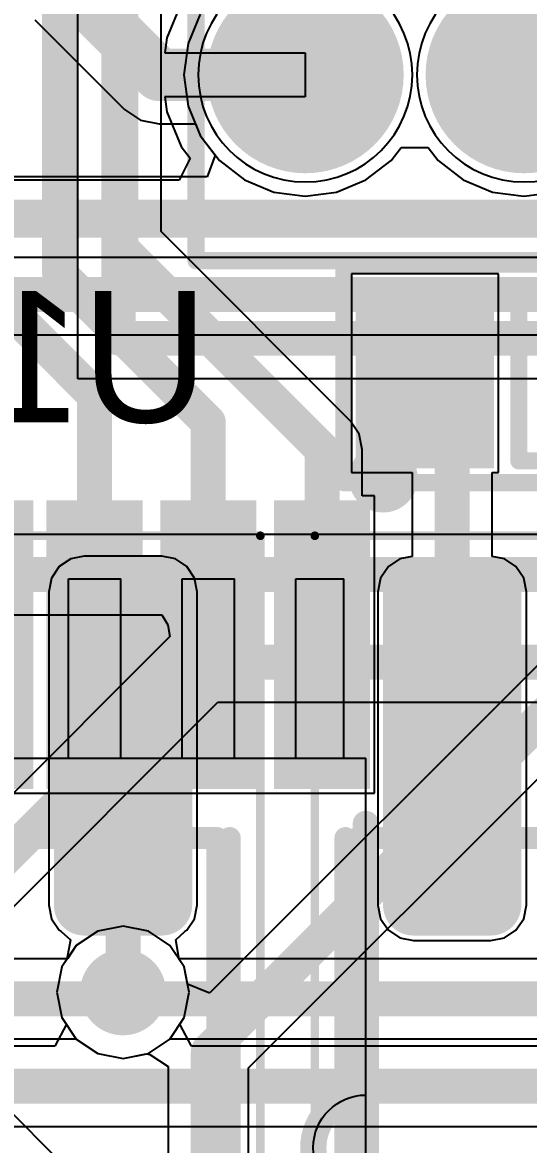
# Model space of a CAD drawing. Header units: millimetres. Extents: x 3.6 to 6.79, y 1.07 to 2.73.
# Drawn here: x 5.0595 to 5.1752, y 1.9137 to 2.1702 of the extents above; entities that cross this region are included whole.
import ezdxf

# ---------------------------------------------------------------- set-up
doc = ezdxf.new("R2010")
doc.units = ezdxf.units.MM
doc.header["$MEASUREMENT"] = 0
for name, color, linetype in [('BottomLayer', 5, 'Continuous'), ('BottomOverlay', 54, 'Continuous'), ('BottomPaste', 16, 'Continuous'), ('BottomSolder', 6, 'Continuous'), ('Mechanical13', 56, 'Continuous'), ('Mechanical15', 56, 'Continuous'), ('MidLayer1', 16, 'Continuous'), ('MidLayer2', 76, 'Continuous'), ('MultiLayer', 9, 'Continuous'), ('PadHoleLayer', 156, 'Continuous'), ('TopLayer', 1, 'Continuous'), ('TopOverlay', 2, 'Continuous'), ('TopPaste', 8, 'Continuous'), ('TopSolder', 216, 'Continuous'), ('ViaHoleLayer', 16, 'Continuous')]:
    doc.layers.add(name, color=color, linetype=linetype)

# ---------------------------------------------------------------- blocks, each defined once
blk = doc.blocks.new('RES_SMD_0603_B_80')
at = {"layer": 'BottomLayer'}
for points in [[(-0.04681, -0.01772), (-0.02319, -0.01772), (-0.04681, 0.01772), (-0.02319, 0.01772)], [(0.02468, -0.01772), (0.0483, -0.01772), (0.02468, 0.01771), (0.0483, 0.01771)]]:
    blk.add_solid(points, dxfattribs=at)
at = {"layer": 'BottomOverlay', "const_width": 0.00394}
for points in [[(0.035, 0.025), (-0.055, 0.025)], [(-0.055, 0.025), (-0.055, -0.025)], [(0.055, 0.025), (0.035, 0.025)], [(0.055, 0.025), (0.055, -0.025)], [(0.015, 0.02), (-0.015, 0.02)], [(-0.015, 0.02), (-0.015, -0.02)], [(0.015, 0.02), (0.015, -0.02)], [(0.015, -0.02), (-0.015, -0.02)], [(0.055, -0.025), (-0.055, -0.025)]]:
    blk.add_lwpolyline(points, dxfattribs=at)
at = {"layer": 'BottomOverlay', "const_width": 0.00197}
for points in [[(-0.05599, 0.025, 1), (-0.05402, 0.025, 1)], [(-0.05599, 0.025, 1), (-0.05402, 0.025, 1)], [(0.03401, 0.025, 1), (0.03598, 0.025, 1)], [(0.03401, 0.025, 1), (0.03598, 0.025, 1)], [(0.05401, 0.025, 1), (0.05598, 0.025, 1)], [(0.05401, 0.025, 1), (0.05598, 0.025, 1)], [(-0.01599, 0.02, 1), (-0.01402, 0.02, 1)], [(-0.01599, 0.02, 1), (-0.01402, 0.02, 1)], [(0.01401, 0.02, 1), (0.01598, 0.02, 1)], [(0.01401, 0.02, 1), (0.01598, 0.02, 1)], [(-0.01599, -0.02, 1), (-0.01402, -0.02, 1)], [(-0.01599, -0.02, 1), (-0.01402, -0.02, 1)], [(0.01401, -0.02, 1), (0.01598, -0.02, 1)], [(0.01401, -0.02, 1), (0.01598, -0.02, 1)], [(-0.05599, -0.025, 1), (-0.05402, -0.025, 1)], [(-0.05599, -0.025, 1), (-0.05402, -0.025, 1)], [(0.05401, -0.025, 1), (0.05598, -0.025, 1)], [(0.05401, -0.025, 1), (0.05598, -0.025, 1)]]:
    blk.add_lwpolyline(points, format="xyb", close=True, dxfattribs=at)
at = {"layer": 'BottomPaste'}
for points in [[(-0.04681, -0.01772), (-0.02319, -0.01772), (-0.04681, 0.01772), (-0.02319, 0.01772)], [(0.02468, -0.01772), (0.0483, -0.01772), (0.02468, 0.01771), (0.0483, 0.01771)]]:
    blk.add_solid(points, dxfattribs=at)
at = {"layer": 'BottomSolder'}
for points in [[(-0.05081, -0.02172), (-0.01919, -0.02172), (-0.05081, 0.02172), (-0.01919, 0.02172)], [(0.02068, -0.02172), (0.0523, -0.02172), (0.02068, 0.02171), (0.0523, 0.02171)]]:
    blk.add_solid(points, dxfattribs=at)
blk = doc.blocks.new('SOP65P640X110_16N_143')
at = {"layer": 'Mechanical13'}
for points in [[(-0.089, -0.1), (-0.089, 0.1)], [(-0.012, 0.1), (-0.089, 0.1)], [(0.012, 0.1), (-0.012, 0.1)], [(-0.13, 0.084), (-0.13, 0.095)], [(-0.089, 0.095), (-0.13, 0.095)], [(-0.089, 0.084), (-0.089, 0.095)], [(-0.089, 0.084), (-0.13, 0.084)], [(-0.13, 0.058), (-0.13, 0.07)], [(-0.089, 0.07), (-0.13, 0.07)], [(-0.089, 0.058), (-0.089, 0.07)], [(-0.089, 0.058), (-0.13, 0.058)], [(-0.13, 0.032), (-0.13, 0.044)], [(-0.089, 0.044), (-0.13, 0.044)], [(-0.089, 0.032), (-0.089, 0.044)], [(-0.089, 0.032), (-0.13, 0.032)]]:
    blk.add_lwpolyline(points, dxfattribs=at)
for points in [[(-0.089, 0.1, 1), (-0.089, 0.1, 1)], [(-0.089, 0.1, 1), (-0.089, 0.1, 1)], [(-0.012, 0.1, 1), (-0.012, 0.1, 1)], [(-0.012, 0.1, 1), (-0.012, 0.1, 1)], [(-0.012, 0.1, 1), (-0.012, 0.1, 1)], [(-0.13, 0.095, 1), (-0.13, 0.095, 1)], [(-0.13, 0.095, 1), (-0.13, 0.095, 1)], [(-0.089, 0.095, 1), (-0.089, 0.095, 1)], [(-0.089, 0.095, 1), (-0.089, 0.095, 1)], [(-0.13, 0.084, 1), (-0.13, 0.084, 1)], [(-0.13, 0.084, 1), (-0.13, 0.084, 1)], [(-0.089, 0.084, 1), (-0.089, 0.084, 1)], [(-0.089, 0.084, 1), (-0.089, 0.084, 1)], [(-0.13, 0.07, 1), (-0.13, 0.07, 1)], [(-0.13, 0.07, 1), (-0.13, 0.07, 1)], [(-0.089, 0.07, 1), (-0.089, 0.07, 1)], [(-0.089, 0.07, 1), (-0.089, 0.07, 1)], [(-0.13, 0.058, 1), (-0.13, 0.058, 1)], [(-0.13, 0.058, 1), (-0.13, 0.058, 1)], [(-0.089, 0.058, 1), (-0.089, 0.058, 1)], [(-0.089, 0.058, 1), (-0.089, 0.058, 1)], [(-0.13, 0.044, 1), (-0.13, 0.044, 1)], [(-0.13, 0.044, 1), (-0.13, 0.044, 1)], [(-0.089, 0.044, 1), (-0.089, 0.044, 1)], [(-0.089, 0.044, 1), (-0.089, 0.044, 1)], [(-0.13, 0.032, 1), (-0.13, 0.032, 1)], [(-0.13, 0.032, 1), (-0.13, 0.032, 1)], [(-0.089, 0.032, 1), (-0.089, 0.032, 1)], [(-0.089, 0.032, 1), (-0.089, 0.032, 1)]]:
    blk.add_lwpolyline(points, format="xyb", close=True, dxfattribs=at)
blk.add_lwpolyline([(0.012, 0.1, -1), (-0.012, 0.1)], format="xyb", dxfattribs=at)
at = {"layer": 'TopLayer'}
for points in [[(-0.144, 0.083), (-0.086, 0.083), (-0.144, 0.097), (-0.086, 0.097)], [(-0.144, 0.057), (-0.086, 0.057), (-0.144, 0.071), (-0.086, 0.071)], [(-0.144, 0.031), (-0.086, 0.031), (-0.144, 0.045), (-0.086, 0.045)]]:
    blk.add_solid(points, dxfattribs=at)
at = {"layer": 'TopOverlay', "const_width": 0.006}
for points in [[(-0.012, 0.1), (-0.074, 0.1)], [(0.012, 0.1), (-0.012, 0.1)]]:
    blk.add_lwpolyline(points, dxfattribs=at)
at = {"layer": 'TopOverlay', "const_width": 0.003}
for points in [[(-0.0755, 0.1, 1), (-0.0725, 0.1, 1)], [(-0.0135, 0.1, 1), (-0.0105, 0.1, 1)], [(-0.0135, 0.1, 1), (-0.0105, 0.1, 1)], [(-0.0135, 0.1, 1), (-0.0105, 0.1, 1)]]:
    blk.add_lwpolyline(points, format="xyb", close=True, dxfattribs=at)
at = {"layer": 'TopOverlay', "const_width": 0.006}
blk.add_lwpolyline([(0.012, 0.1, -1), (-0.012, 0.1)], format="xyb", dxfattribs=at)
at = {"layer": 'TopPaste'}
for points in [[(-0.144, 0.083), (-0.086, 0.083), (-0.144, 0.097), (-0.086, 0.097)], [(-0.144, 0.057), (-0.086, 0.057), (-0.144, 0.071), (-0.086, 0.071)], [(-0.144, 0.031), (-0.086, 0.031), (-0.144, 0.045), (-0.086, 0.045)]]:
    blk.add_solid(points, dxfattribs=at)
at = {"layer": 'TopSolder'}
for points in [[(-0.148, 0.079), (-0.082, 0.079), (-0.148, 0.101), (-0.082, 0.101)], [(-0.148, 0.053), (-0.082, 0.053), (-0.148, 0.075), (-0.082, 0.075)], [(-0.148, 0.027), (-0.082, 0.027), (-0.148, 0.049), (-0.082, 0.049)], [(-0.148, 0.002), (-0.082, 0.002), (-0.148, 0.024), (-0.082, 0.024)]]:
    blk.add_solid(points, dxfattribs=at)
blk = doc.blocks.new('SOIC127P599X175_8N_B_155')
at = {"layer": 'BottomLayer', "const_width": 0.00295}
for points in [[(-0.13455, 0.08386, 1), (-0.13159, 0.08386, 1)], [(-0.06289, 0.08386, 1), (-0.05994, 0.08386, 1)], [(-0.13455, 0.06614, 1), (-0.13159, 0.06614, 1)], [(-0.06289, 0.06614, 1), (-0.05994, 0.06614, 1)]]:
    blk.add_lwpolyline(points, format="xyb", close=True, dxfattribs=at)
at = {"layer": 'BottomLayer'}
for points in [[(-0.13307, 0.06319), (-0.06142, 0.06319), (-0.13307, 0.08681), (-0.06142, 0.08681)], [(-0.13602, 0.06614), (-0.05846, 0.06614), (-0.13602, 0.08386), (-0.05846, 0.08386)]]:
    blk.add_solid(points, dxfattribs=at)
at = {"layer": 'BottomOverlay', "const_width": 0.005}
blk.add_lwpolyline([(0.07677, 0.09941), (-0.07677, 0.09941)], dxfattribs=at)
at = {"layer": 'BottomOverlay', "const_width": 0.0025}
blk.add_lwpolyline([(-0.07802, 0.09941, 1), (-0.07552, 0.09941, 1)], format="xyb", close=True, dxfattribs=at)
at = {"layer": 'BottomPaste', "const_width": 0.00295}
for points in [[(-0.13455, 0.08386, 1), (-0.13159, 0.08386, 1)], [(-0.06289, 0.08386, 1), (-0.05994, 0.08386, 1)], [(-0.13455, 0.06614, 1), (-0.13159, 0.06614, 1)], [(-0.06289, 0.06614, 1), (-0.05994, 0.06614, 1)]]:
    blk.add_lwpolyline(points, format="xyb", close=True, dxfattribs=at)
at = {"layer": 'BottomPaste'}
for points in [[(-0.13307, 0.06319), (-0.06142, 0.06319), (-0.13307, 0.08681), (-0.06142, 0.08681)], [(-0.13602, 0.06614), (-0.05846, 0.06614), (-0.13602, 0.08386), (-0.05846, 0.08386)]]:
    blk.add_solid(points, dxfattribs=at)
at = {"layer": 'BottomSolder', "const_width": 0.00695}
for points in [[(-0.13655, 0.08386, 1), (-0.12959, 0.08386, 1)], [(-0.06489, 0.08386, 1), (-0.05794, 0.08386, 1)], [(-0.13655, 0.06614, 1), (-0.12959, 0.06614, 1)], [(-0.06489, 0.06614, 1), (-0.05794, 0.06614, 1)]]:
    blk.add_lwpolyline(points, format="xyb", close=True, dxfattribs=at)
at = {"layer": 'BottomSolder'}
for points in [[(-0.13307, 0.05919), (-0.06142, 0.05919), (-0.13307, 0.09081), (-0.06142, 0.09081)], [(-0.14002, 0.06614), (-0.05446, 0.06614), (-0.14002, 0.08386), (-0.05446, 0.08386)]]:
    blk.add_solid(points, dxfattribs=at)
at = {"layer": 'Mechanical13', "const_width": 0.005}
for points in [[(-0.07677, -0.09656), (-0.07677, 0.09656)], [(0.07677, 0.09656), (-0.07677, 0.09656)]]:
    blk.add_lwpolyline(points, dxfattribs=at)
at = {"layer": 'Mechanical13', "const_width": 0.0025}
blk.add_lwpolyline([(-0.07802, 0.09656, 1), (-0.07552, 0.09656, 1)], format="xyb", close=True, dxfattribs=at)
blk.add_lwpolyline([(-0.07802, 0.09656, 1), (-0.07552, 0.09656, 1)], format="xyb", close=True, dxfattribs=at)
at = {"layer": 'Mechanical15', "const_width": 0.00197}
for points in [[(-0.14587, -0.1064), (-0.14587, 0.1064)], [(0.14587, 0.1064), (-0.14587, 0.1064)]]:
    blk.add_lwpolyline(points, dxfattribs=at)
at = {"layer": 'Mechanical15', "const_width": 0.000984}
blk.add_lwpolyline([(-0.14636, 0.1064, 1), (-0.14537, 0.1064, 1)], format="xyb", close=True, dxfattribs=at)
blk.add_lwpolyline([(-0.14636, 0.1064, 1), (-0.14537, 0.1064, 1)], format="xyb", close=True, dxfattribs=at)
blk = doc.blocks.new('SOIC127P599X175_8N_B_156')
at = {"layer": 'BottomLayer', "const_width": 0.00295}
for points in [[(-0.13455, -0.06614, 1), (-0.13159, -0.06614, 1)], [(-0.06289, -0.06614, 1), (-0.05994, -0.06614, 1)], [(-0.13455, -0.08386, 1), (-0.13159, -0.08386, 1)], [(-0.06289, -0.08386, 1), (-0.05994, -0.08386, 1)]]:
    blk.add_lwpolyline(points, format="xyb", close=True, dxfattribs=at)
at = {"layer": 'BottomLayer'}
for points in [[(-0.13307, -0.08681), (-0.06142, -0.08681), (-0.13307, -0.06319), (-0.06142, -0.06319)], [(-0.13602, -0.08386), (-0.05846, -0.08386), (-0.13602, -0.06614), (-0.05846, -0.06614)]]:
    blk.add_solid(points, dxfattribs=at)
at = {"layer": 'BottomOverlay'}
for points, const_width in [([(-0.15512, -0.09075, 1), (-0.16299, -0.09075, 1)], 0.00787), ([(-0.16496, -0.09075, 1), (-0.16102, -0.09075, 1)], 0.00394), ([(-0.15709, -0.09075, 1), (-0.15315, -0.09075, 1)], 0.00394), ([(-0.07802, -0.09941, 1), (-0.07552, -0.09941, 1)], 0.0025)]:
    blk.add_lwpolyline(points, format="xyb", close=True, dxfattribs=dict(at, const_width=const_width))
at = {"layer": 'BottomOverlay', "const_width": 0.005}
blk.add_lwpolyline([(0.07677, -0.09941), (-0.07677, -0.09941)], dxfattribs=at)
at = {"layer": 'BottomPaste', "const_width": 0.00295}
for points in [[(-0.13455, -0.06614, 1), (-0.13159, -0.06614, 1)], [(-0.06289, -0.06614, 1), (-0.05994, -0.06614, 1)], [(-0.13455, -0.08386, 1), (-0.13159, -0.08386, 1)], [(-0.06289, -0.08386, 1), (-0.05994, -0.08386, 1)]]:
    blk.add_lwpolyline(points, format="xyb", close=True, dxfattribs=at)
at = {"layer": 'BottomPaste'}
for points in [[(-0.13307, -0.08681), (-0.06142, -0.08681), (-0.13307, -0.06319), (-0.06142, -0.06319)], [(-0.13602, -0.08386), (-0.05846, -0.08386), (-0.13602, -0.06614), (-0.05846, -0.06614)]]:
    blk.add_solid(points, dxfattribs=at)
at = {"layer": 'BottomSolder', "const_width": 0.00695}
for points in [[(-0.13655, -0.06614, 1), (-0.12959, -0.06614, 1)], [(-0.06489, -0.06614, 1), (-0.05794, -0.06614, 1)], [(-0.13655, -0.08386, 1), (-0.12959, -0.08386, 1)], [(-0.06489, -0.08386, 1), (-0.05794, -0.08386, 1)]]:
    blk.add_lwpolyline(points, format="xyb", close=True, dxfattribs=at)
at = {"layer": 'BottomSolder'}
for points in [[(-0.13307, -0.09081), (-0.06142, -0.09081), (-0.13307, -0.05919), (-0.06142, -0.05919)], [(-0.14002, -0.08386), (-0.05446, -0.08386), (-0.14002, -0.06614), (-0.05446, -0.06614)]]:
    blk.add_solid(points, dxfattribs=at)
at = {"layer": 'Mechanical13', "const_width": 0.005}
for points in [[(-0.07677, -0.09656), (-0.07677, 0.09656)], [(0.07677, -0.09656), (-0.07677, -0.09656)]]:
    blk.add_lwpolyline(points, dxfattribs=at)
at = {"layer": 'Mechanical13'}
for points, const_width in [([(-0.15512, -0.09075, 1), (-0.16299, -0.09075, 1)], 0.00787), ([(-0.16496, -0.09075, 1), (-0.16102, -0.09075, 1)], 0.00394), ([(-0.15709, -0.09075, 1), (-0.15315, -0.09075, 1)], 0.00394), ([(-0.07802, -0.09656, 1), (-0.07552, -0.09656, 1)], 0.0025), ([(-0.07802, -0.09656, 1), (-0.07552, -0.09656, 1)], 0.0025)]:
    blk.add_lwpolyline(points, format="xyb", close=True, dxfattribs=dict(at, const_width=const_width))
at = {"layer": 'Mechanical15', "const_width": 0.00197}
for points in [[(-0.14587, -0.1064), (-0.14587, 0.1064)], [(0.14587, -0.1064), (-0.14587, -0.1064)]]:
    blk.add_lwpolyline(points, dxfattribs=at)
at = {"layer": 'Mechanical15', "const_width": 0.000984}
blk.add_lwpolyline([(-0.14636, -0.1064, 1), (-0.14537, -0.1064, 1)], format="xyb", close=True, dxfattribs=at)
blk.add_lwpolyline([(-0.14636, -0.1064, 1), (-0.14537, -0.1064, 1)], format="xyb", close=True, dxfattribs=at)
blk = doc.blocks.new('SAMTEC_FTS_108_04_X_D_159')
at = {"layer": 'BottomLayer', "const_width": 0.0225}
for points in [[(-0.18625, -0.025, 1), (-0.16375, -0.025, 1)], [(-0.13625, -0.025, 1), (-0.11375, -0.025, 1)]]:
    blk.add_lwpolyline(points, format="xyb", close=True, dxfattribs=at)
at = {"layer": 'BottomSolder'}
for points in [[(-0.15051, -0.025, 1), (-0.19949, -0.025, 1)], [(-0.10051, -0.025, 1), (-0.14949, -0.025, 1)], [(-0.19949, -0.025, 1), (-0.19949, -0.025, 1)], [(-0.15051, -0.025, 1), (-0.15051, -0.025, 1)], [(-0.14949, -0.025, 1), (-0.14949, -0.025, 1)]]:
    blk.add_lwpolyline(points, format="xyb", close=True, dxfattribs=at)
at = {"layer": 'BottomSolder', "const_width": 0.0225}
for points in [[(-0.18625, -0.025, 1), (-0.16375, -0.025, 1)], [(-0.13625, -0.025, 1), (-0.11375, -0.025, 1)]]:
    blk.add_lwpolyline(points, format="xyb", close=True, dxfattribs=at)
at = {"layer": 'Mechanical13', "const_width": 0.00394}
for points in [[(-0.21772, -0.08524), (-0.21772, 0.08524)], [(-0.2, -0.06748), (-0.2, 0.06748)], [(-0.18299, -0.03299), (-0.18299, -0.01701)], [(-0.18299, -0.01701), (-0.16701, -0.01701)], [(-0.16701, -0.03299), (-0.16701, -0.01701)], [(-0.13299, -0.03299), (-0.13299, -0.01701)], [(-0.13299, -0.01701), (-0.11701, -0.01701)], [(-0.18299, -0.03299), (-0.16701, -0.03299)], [(-0.13299, -0.03299), (-0.11701, -0.03299)], [(-0.2, -0.06748), (-0.15, -0.06748)], [(-0.15, -0.06748), (-0.1, -0.06748)], [(-0.21772, -0.08524), (0.21772, -0.08524)]]:
    blk.add_lwpolyline(points, dxfattribs=at)
at = {"layer": 'Mechanical13', "const_width": 0.00197}
for points in [[(-0.18398, -0.01701, 1), (-0.18201, -0.01701, 1)], [(-0.18398, -0.01701, 1), (-0.18201, -0.01701, 1)], [(-0.16799, -0.01701, 1), (-0.16602, -0.01701, 1)], [(-0.16799, -0.01701, 1), (-0.16602, -0.01701, 1)], [(-0.13398, -0.01701, 1), (-0.13201, -0.01701, 1)], [(-0.13398, -0.01701, 1), (-0.13201, -0.01701, 1)], [(-0.18398, -0.03299, 1), (-0.18201, -0.03299, 1)], [(-0.18398, -0.03299, 1), (-0.18201, -0.03299, 1)], [(-0.16799, -0.03299, 1), (-0.16602, -0.03299, 1)], [(-0.16799, -0.03299, 1), (-0.16602, -0.03299, 1)], [(-0.13398, -0.03299, 1), (-0.13201, -0.03299, 1)], [(-0.13398, -0.03299, 1), (-0.13201, -0.03299, 1)], [(-0.20098, -0.06748, 1), (-0.19902, -0.06748, 1)], [(-0.20098, -0.06748, 1), (-0.19902, -0.06748, 1)], [(-0.15098, -0.06748, 1), (-0.14902, -0.06748, 1)], [(-0.15098, -0.06748, 1), (-0.14902, -0.06748, 1)], [(-0.2187, -0.08524, 1), (-0.21673, -0.08524, 1)], [(-0.2187, -0.08524, 1), (-0.21673, -0.08524, 1)]]:
    blk.add_lwpolyline(points, format="xyb", close=True, dxfattribs=at)
at = {"layer": 'Mechanical15'}
for p, q in [((-0.22697, -0.09449), (-0.22697, 0.09449)), ((0.22697, -0.09449), (-0.22697, -0.09449))]:
    blk.add_line(p, q, dxfattribs=at)
at = {"layer": 'MidLayer1', "const_width": 0.0225}
for points in [[(-0.18625, -0.025, 1), (-0.16375, -0.025, 1)], [(-0.13625, -0.025, 1), (-0.11375, -0.025, 1)]]:
    blk.add_lwpolyline(points, format="xyb", close=True, dxfattribs=at)
at = {"layer": 'MidLayer2', "const_width": 0.0225}
for points in [[(-0.18625, -0.025, 1), (-0.16375, -0.025, 1)], [(-0.13625, -0.025, 1), (-0.11375, -0.025, 1)]]:
    blk.add_lwpolyline(points, format="xyb", close=True, dxfattribs=at)
at = {"layer": 'MultiLayer', "const_width": 0.0225}
for points in [[(-0.18625, -0.025, 1), (-0.16375, -0.025, 1)], [(-0.13625, -0.025, 1), (-0.11375, -0.025, 1)]]:
    blk.add_lwpolyline(points, format="xyb", close=True, dxfattribs=at)
at = {"layer": 'PadHoleLayer', "const_width": 0.01398}
for points in [[(-0.18199, -0.025, 1), (-0.16801, -0.025, 1)], [(-0.13199, -0.025, 1), (-0.11801, -0.025, 1)]]:
    blk.add_lwpolyline(points, format="xyb", close=True, dxfattribs=at)
at = {"layer": 'TopLayer', "const_width": 0.0225}
for points in [[(-0.18625, -0.025, 1), (-0.16375, -0.025, 1)], [(-0.13625, -0.025, 1), (-0.11375, -0.025, 1)]]:
    blk.add_lwpolyline(points, format="xyb", close=True, dxfattribs=at)
at = {"layer": 'TopOverlay', "const_width": 0.00787}
for points in [[(-0.21772, -0.08524), (-0.21772, 0.08524)], [(-0.21772, -0.08524), (0.21772, -0.08524)]]:
    blk.add_lwpolyline(points, dxfattribs=at)
at = {"layer": 'TopOverlay', "const_width": 0.00394}
blk.add_lwpolyline([(-0.21968, -0.08524, 1), (-0.21575, -0.08524, 1)], format="xyb", close=True, dxfattribs=at)
blk.add_lwpolyline([(-0.21968, -0.08524, 1), (-0.21575, -0.08524, 1)], format="xyb", close=True, dxfattribs=at)
at = {"layer": 'TopSolder'}
for points in [[(-0.15051, -0.025, 1), (-0.19949, -0.025, 1)], [(-0.10051, -0.025, 1), (-0.14949, -0.025, 1)], [(-0.19949, -0.025, 1), (-0.19949, -0.025, 1)], [(-0.15051, -0.025, 1), (-0.15051, -0.025, 1)], [(-0.14949, -0.025, 1), (-0.14949, -0.025, 1)]]:
    blk.add_lwpolyline(points, format="xyb", close=True, dxfattribs=at)
at = {"layer": 'TopSolder', "const_width": 0.0225}
for points in [[(-0.18625, -0.025, 1), (-0.16375, -0.025, 1)], [(-0.13625, -0.025, 1), (-0.11375, -0.025, 1)]]:
    blk.add_lwpolyline(points, format="xyb", close=True, dxfattribs=at)

msp = doc.modelspace()

# ---------------------------------------------------------------- linework, layer by layer
at = {"layer": 'BottomLayer'}
for p, q in [((5.06235, 2.17078), (5.08283, 2.15031)), ((5.08283, 2.15031), (5.08283, 2.15031)), ((5.08283, 2.15031), (5.08647, 2.14787)), ((5.08647, 2.14787), (5.09076, 2.14702)), ((5.09076, 2.14702), (5.09076, 2.14702)), ((5.09076, 2.14702), (5.09905, 2.14702)), ((5.09905, 2.14702), (5.10014, 2.14437)), ((5.10014, 2.14437), (5.10455, 2.13862)), ((5.14378, 2.13862), (5.14609, 2.14164)), ((5.14609, 2.14164), (5.15224, 2.14164)), ((5.15224, 2.14164), (5.15455, 2.13862)), ((5.10455, 2.13862), (5.1103, 2.13422)), ((5.13803, 2.13422), (5.14378, 2.13862)), ((5.15455, 2.13862), (5.1603, 2.13422)), ((5.1103, 2.13422), (5.11699, 2.13144)), ((5.13134, 2.13144), (5.13803, 2.13422)), ((5.1603, 2.13422), (5.16699, 2.13144)), ((5.11699, 2.13144), (5.12417, 2.1305)), ((5.12417, 2.1305), (5.13134, 2.13144)), ((5.16699, 2.13144), (5.17417, 2.1305)), ((5.17417, 2.1305), (5.18134, 2.13144)), ((5.16832, 2.11272), (5.1347, 2.11272)), ((5.1347, 2.11272), (5.1347, 2.06729)), ((5.16832, 2.06729), (5.16832, 2.11272)), ((5.1347, 2.06729), (5.14857, 2.06729)), ((5.14857, 2.06729), (5.14857, 2.04812)), ((5.16693, 2.04812), (5.16693, 2.06729)), ((5.16693, 2.06729), (5.16832, 2.06729)), ((5.07054, 2.04756), (5.06791, 2.0458)), ((5.07364, 2.04818), (5.07054, 2.04756)), ((5.09136, 2.04818), (5.07364, 2.04818)), ((5.09446, 2.04756), (5.09136, 2.04818)), ((5.09709, 2.0458), (5.09446, 2.04756)), ((5.14579, 2.04756), (5.14316, 2.0458)), ((5.14857, 2.04812), (5.14579, 2.04756)), ((5.16971, 2.04756), (5.16693, 2.04812)), ((5.17234, 2.0458), (5.16971, 2.04756)), ((5.06791, 2.0458), (5.06615, 2.04317)), ((5.09885, 2.04317), (5.09709, 2.0458)), ((5.14316, 2.0458), (5.1414, 2.04317)), ((5.1741, 2.04317), (5.17234, 2.0458)), ((5.06615, 2.04317), (5.06553, 2.04007)), ((5.09947, 2.04007), (5.09885, 2.04317)), ((5.1414, 2.04317), (5.14078, 2.04007)), ((5.17472, 2.04007), (5.1741, 2.04317)), ((5.06553, 2.04007), (5.06553, 1.96842)), ((5.09947, 1.96842), (5.09947, 2.04007)), ((5.14078, 2.04007), (5.14078, 1.96842)), ((5.17472, 1.96842), (5.17472, 2.04007)), ((5.06553, 1.96842), (5.06615, 1.96531)), ((5.09885, 1.96531), (5.09947, 1.96842)), ((5.14078, 1.96842), (5.1414, 1.96531)), ((5.1741, 1.96531), (5.17472, 1.96842)), ((5.06615, 1.96531), (5.06791, 1.96268)), ((5.09709, 1.96268), (5.09885, 1.96531)), ((5.1414, 1.96531), (5.14316, 1.96268)), ((5.17234, 1.96268), (5.1741, 1.96531)), ((5.06791, 1.96268), (5.06837, 1.96238)), ((5.09663, 1.96238), (5.09709, 1.96268)), ((5.14316, 1.96268), (5.14579, 1.96093)), ((5.16971, 1.96093), (5.17234, 1.96268)), ((5.06837, 1.96238), (5.07045, 1.96045)), ((5.07045, 1.96045), (5.06966, 1.956)), ((5.09455, 1.96045), (5.09663, 1.96238)), ((5.09534, 1.956), (5.09455, 1.96045)), ((5.14579, 1.96093), (5.14889, 1.96031)), ((5.14889, 1.96031), (5.16661, 1.96031)), ((5.16661, 1.96031), (5.16971, 1.96093)), ((5.06966, 1.956), (5.06852, 1.95429)), ((5.09648, 1.95429), (5.09534, 1.956)), ((5.06852, 1.95429), (5.06737, 1.9485)), ((5.09763, 1.9485), (5.09648, 1.95429)), ((5.06737, 1.9485), (5.06852, 1.94271)), ((5.09648, 1.94271), (5.09763, 1.9485)), ((5.06852, 1.94271), (5.06954, 1.94118)), ((5.09546, 1.94118), (5.09648, 1.94271)), ((5.06954, 1.94118), (5.06687, 1.93618)), ((5.09813, 1.93618), (5.09546, 1.94118)), ((5.06687, 1.93618), (5.04168, 1.93618)), ((5.19857, 1.93618), (5.09813, 1.93618)), ((4.7905, 1.91782), (5.57324, 1.91782))]:
    msp.add_line(p, q, dxfattribs=at)
for points, const_width in [([(5.067, 2.182), (5.09076, 2.15824)], 0.012), ([(5.09076, 2.15824), (5.12417, 2.15824)], 0.012), ([(5.15151, 2.09), (5.15775, 2.08377)], 0.008), ([(5.15775, 2.00424), (5.15775, 2.08377)], 0.008), ([(5.0825, 1.9485), (5.0825, 2.00424)], 0.008), ([(5.0325, 1.927), (5.207, 1.927)], 0.008)]:
    msp.add_lwpolyline(points, dxfattribs=dict(at, const_width=const_width))
for points, const_width in [([(5.08776, 2.15824, 1), (5.09376, 2.15824, 1)], 0.006), ([(5.08776, 2.15824, 1), (5.09376, 2.15824, 1)], 0.006), ([(5.12117, 2.15824, 1), (5.12717, 2.15824, 1)], 0.006), ([(5.14951, 2.09, 1), (5.15351, 2.09, 1)], 0.004), ([(5.15575, 2.08377, 1), (5.15975, 2.08377, 1)], 0.004), ([(5.15575, 2.08377, 1), (5.15975, 2.08377, 1)], 0.004), ([(5.0805, 2.00424, 1), (5.0845, 2.00424, 1)], 0.004), ([(5.15575, 2.00424, 1), (5.15975, 2.00424, 1)], 0.004), ([(5.07758, 1.9485, 1), (5.08742, 1.9485, 1)], 0.00984), ([(5.0805, 1.9485, 1), (5.0845, 1.9485, 1)], 0.004)]:
    msp.add_lwpolyline(points, format="xyb", close=True, dxfattribs=dict(at, const_width=const_width))
at = {"layer": 'MidLayer1'}
for p, q in [((5.09578, 2.17463), (5.0925, 2.16672)), ((5.0925, 2.16672), (5.09204, 2.16324)), ((5.09204, 2.16324), (5.12417, 2.16324)), ((5.12417, 2.16324), (5.12417, 2.15324)), ((5.12417, 2.15324), (5.09204, 2.15324)), ((5.09204, 2.15324), (5.0925, 2.14975)), ((5.0925, 2.14975), (5.09578, 2.14185)), ((5.09578, 2.14185), (5.09783, 2.13918)), ((5.09783, 2.13918), (5.09536, 2.13418)), ((5.09536, 2.13418), (4.89777, 2.13418)), ((4.5645, 2.09882), (5.26546, 2.09882)), ((5.5382, 2.05318), (5.017, 2.05318)), ((5.0208, 2.03482), (5.09137, 2.03482)), ((5.09137, 2.03482), (5.09271, 2.03251)), ((5.09271, 2.03251), (5.09322, 2.02982)), ((5.09322, 2.02982), (5.0002, 1.9368)), ((5.01586, 1.92651), (5.10417, 2.01482)), ((5.10417, 2.01482), (5.62028, 2.01482)), ((5.0825, 1.96363), (5.07671, 1.96248)), ((5.08829, 1.96248), (5.0825, 1.96363)), ((5.07671, 1.96248), (5.0718, 1.9592)), ((5.0932, 1.9592), (5.08829, 1.96248)), ((5.0718, 1.9592), (5.06852, 1.95429)), ((5.09648, 1.95429), (5.0932, 1.9592)), ((5.06852, 1.95429), (5.06737, 1.9485)), ((5.09763, 1.9485), (5.09648, 1.95429)), ((5.06737, 1.9485), (5.06852, 1.94271)), ((5.09648, 1.94271), (5.09763, 1.9485)), ((5.06852, 1.94271), (5.0718, 1.9378)), ((5.0932, 1.9378), (5.09648, 1.94271)), ((5.0718, 1.9378), (5.07671, 1.93452)), ((5.08829, 1.93452), (5.0932, 1.9378)), ((5.07671, 1.93452), (5.0825, 1.93337)), ((5.0825, 1.93337), (5.08829, 1.93452))]:
    msp.add_line(p, q, dxfattribs=at)
at = {"layer": 'MidLayer1', "const_width": 0.008}
for points in [[(4.524, 2.125), (5.379, 2.125)], [(4.554, 2.108), (5.317, 2.108)], [(5.017, 2.044), (5.542, 2.044)], [(5.00668, 1.93032), (5.10037, 2.024)], [(5.10037, 2.024), (5.632, 2.024)]]:
    msp.add_lwpolyline(points, dxfattribs=at)
at = {"layer": 'MidLayer1'}
for points, const_width in [([(5.09837, 2.024, 1), (5.10237, 2.024, 1)], 0.004), ([(5.09837, 2.024, 1), (5.10237, 2.024, 1)], 0.004), ([(5.07758, 1.9485, 1), (5.08742, 1.9485, 1)], 0.00984)]:
    msp.add_lwpolyline(points, format="xyb", close=True, dxfattribs=dict(at, const_width=const_width))
at = {"layer": 'MidLayer2'}
for p, q in [((5.10014, 2.1721), (5.09737, 2.16542)), ((5.09737, 2.16542), (5.09643, 2.15824)), ((5.09643, 2.15824), (5.09737, 2.15106)), ((5.09737, 2.15106), (5.10014, 2.14437)), ((5.10014, 2.14437), (5.10356, 2.13991)), ((5.10356, 2.13991), (5.10174, 2.13491)), ((5.10174, 2.13491), (4.89817, 2.13491)), ((4.56368, 2.11656), (5.34568, 2.11656)), ((5.0825, 1.96363), (5.07671, 1.96248)), ((5.08829, 1.96248), (5.0825, 1.96363)), ((5.07671, 1.96248), (5.0718, 1.9592)), ((5.0932, 1.9592), (5.08829, 1.96248)), ((5.0718, 1.9592), (5.06978, 1.95618)), ((5.09522, 1.95618), (5.0932, 1.9592)), ((5.06978, 1.95618), (4.86872, 1.95618)), ((5.29586, 1.95618), (5.09522, 1.95618)), ((4.86982, 1.93782), (5.07178, 1.93782)), ((5.07178, 1.93782), (5.0718, 1.9378)), ((5.0718, 1.9378), (5.07671, 1.93452)), ((5.08829, 1.93452), (5.0932, 1.9378)), ((5.0932, 1.9378), (5.09322, 1.93782)), ((5.09322, 1.93782), (5.2962, 1.93782)), ((5.07671, 1.93452), (5.0825, 1.93337)), ((5.0825, 1.93337), (5.08829, 1.93452)), ((5.0852, 1.89278), (5.05049, 1.92749))]:
    msp.add_line(p, q, dxfattribs=at)
at = {"layer": 'MidLayer2', "const_width": 0.008}
for points in [[(4.47389, 2.12574), (5.35486, 2.12574)], [(4.857, 1.947), (5.533, 1.947)]]:
    msp.add_lwpolyline(points, dxfattribs=at)
at = {"layer": 'MidLayer2', "const_width": 0.00984}
msp.add_lwpolyline([(5.07758, 1.9485, 1), (5.08742, 1.9485, 1)], format="xyb", close=True, dxfattribs=at)
at = {"layer": 'MultiLayer', "const_width": 0.00984}
msp.add_lwpolyline([(5.07758, 1.9485, 1), (5.08742, 1.9485, 1)], format="xyb", close=True, dxfattribs=at)
at = {"layer": 'TopLayer'}
for p, q in [((5.09118, 2.1224), (5.09118, 2.3794)), ((5.10014, 2.1721), (5.09737, 2.16542)), ((5.09737, 2.16542), (5.09643, 2.15824)), ((5.09643, 2.15824), (5.09737, 2.15106)), ((5.09737, 2.15106), (5.10014, 2.14437)), ((5.10014, 2.14437), (5.10455, 2.13862)), ((5.14378, 2.13862), (5.14609, 2.14164)), ((5.14609, 2.14164), (5.15224, 2.14164)), ((5.15224, 2.14164), (5.15455, 2.13862)), ((5.10455, 2.13862), (5.1103, 2.13422)), ((5.13803, 2.13422), (5.14378, 2.13862)), ((5.15455, 2.13862), (5.1603, 2.13422)), ((5.1103, 2.13422), (5.11699, 2.13144)), ((5.13134, 2.13144), (5.13803, 2.13422)), ((5.1603, 2.13422), (5.16699, 2.13144)), ((5.11699, 2.13144), (5.12417, 2.1305)), ((5.12417, 2.1305), (5.13134, 2.13144)), ((5.16699, 2.13144), (5.17417, 2.1305)), ((5.17417, 2.1305), (5.18134, 2.13144)), ((5.28028, 2.12626), (5.10237, 1.94835)), ((5.13449, 2.07909), (5.09118, 2.1224)), ((5.11118, 1.9312), (5.26221, 2.08224)), ((5.13648, 2.07611), (5.13449, 2.07909)), ((5.13718, 2.0726), (5.13648, 2.07611)), ((5.13718, 2.062), (5.13718, 2.0726)), ((5.14, 2.062), (5.13718, 2.062)), ((5.14, 1.994), (5.14, 2.062)), ((5.039, 1.994), (5.063, 1.994)), ((5.063, 1.994), (5.063, 1.994)), ((5.063, 1.994), (5.064, 1.994)), ((5.064, 1.994), (5.064, 1.994)), ((5.064, 1.994), (5.088, 1.994)), ((5.088, 1.994), (5.088, 1.994)), ((5.088, 1.994), (5.09, 1.994)), ((5.09, 1.994), (5.09, 1.994)), ((5.09, 1.994), (5.114, 1.994)), ((5.114, 1.994), (5.114, 1.994)), ((5.114, 1.994), (5.116, 1.994)), ((5.116, 1.994), (5.116, 1.994)), ((5.116, 1.994), (5.14, 1.994)), ((5.0825, 1.96363), (5.07671, 1.96248)), ((5.08829, 1.96248), (5.0825, 1.96363)), ((5.07671, 1.96248), (5.0718, 1.9592)), ((5.0932, 1.9592), (5.08829, 1.96248)), ((5.0718, 1.9592), (5.06852, 1.95429)), ((5.09648, 1.95429), (5.0932, 1.9592)), ((5.06852, 1.95429), (5.06737, 1.9485)), ((5.09727, 1.95032), (5.09648, 1.95429)), ((5.10209, 1.94836), (5.09727, 1.95032)), ((5.06737, 1.9485), (5.06852, 1.94271)), ((5.10237, 1.94835), (5.10209, 1.94836)), ((5.06852, 1.94271), (5.0718, 1.9378)), ((5.0718, 1.9378), (5.07671, 1.93452)), ((5.07671, 1.93452), (5.0825, 1.93337)), ((5.0825, 1.93337), (5.08782, 1.93443)), ((5.08782, 1.93443), (5.08863, 1.9343)), ((5.08863, 1.9343), (5.09282, 1.93153)), ((5.09282, 1.93153), (5.09282, 1.89707)), ((5.11118, 1.89486), (5.11118, 1.9312))]:
    msp.add_line(p, q, dxfattribs=at)
at = {"layer": 'TopLayer', "const_width": 0.008}
for points in [[(5.068, 2.1128), (5.068, 2.389)], [(5.082, 2.1186), (5.082, 2.3832)], [(5.102, 1.935), (5.29274, 2.12574)], [(5.082, 2.1186), (5.128, 2.0726)], [(5.068, 2.1128), (5.102, 2.0788)], [(5.054, 2.107), (5.076, 2.085)], [(5.076, 2.028), (5.076, 2.085)], [(5.102, 2.028), (5.102, 2.0788)], [(5.128, 2.028), (5.128, 2.0726)], [(5.102, 1.89106), (5.102, 1.935)]]:
    msp.add_lwpolyline(points, dxfattribs=at)
at = {"layer": 'TopLayer'}
for points, const_width in [([(5.08, 2.1186, 1), (5.084, 2.1186, 1)], 0.004), ([(5.08, 2.1186, 1), (5.084, 2.1186, 1)], 0.004), ([(5.066, 2.1128, 1), (5.07, 2.1128, 1)], 0.004), ([(5.066, 2.1128, 1), (5.07, 2.1128, 1)], 0.004), ([(5.074, 2.085, 1), (5.078, 2.085, 1)], 0.004), ([(5.074, 2.085, 1), (5.078, 2.085, 1)], 0.004), ([(5.1, 2.0788, 1), (5.104, 2.0788, 1)], 0.004), ([(5.1, 2.0788, 1), (5.104, 2.0788, 1)], 0.004), ([(5.126, 2.0726, 1), (5.13, 2.0726, 1)], 0.004), ([(5.126, 2.0726, 1), (5.13, 2.0726, 1)], 0.004), ([(5.074, 2.028, 1), (5.078, 2.028, 1)], 0.004), ([(5.1, 2.028, 1), (5.104, 2.028, 1)], 0.004), ([(5.126, 2.028, 1), (5.13, 2.028, 1)], 0.004), ([(5.07758, 1.9485, 1), (5.08742, 1.9485, 1)], 0.00984), ([(5.1, 1.935, 1), (5.104, 1.935, 1)], 0.004), ([(5.1, 1.935, 1), (5.104, 1.935, 1)], 0.004)]:
    msp.add_lwpolyline(points, format="xyb", close=True, dxfattribs=dict(at, const_width=const_width))
at = {"layer": 'ViaHoleLayer', "const_width": 0.00591}
msp.add_lwpolyline([(5.07955, 1.9485, 1), (5.08545, 1.9485, 1)], format="xyb", close=True, dxfattribs=at)

# ---------------------------------------------------------------- block references
for name, p, rotation in [('SAMTEC_FTS_108_04_X_D_159', (5.29917, 2.18324), 360), ('RES_SMD_0603_B_80', (5.188, 2.09), 180), ('SOIC127P599X175_8N_B_155', (5.0075, 1.907), 270), ('SOIC127P599X175_8N_B_156', (5.23275, 1.907), 270), ('SOP65P640X110_16N_143', (5.038, 1.913), 270)]:
    msp.add_blockref(name, p, dxfattribs=dict(rotation=rotation))

# ---------------------------------------------------------------- texts
at = {"layer": 'BottomOverlay', "text_generation_flag": 2}
msp.add_text('U15', height=0.03, dxfattribs=at).set_placement((5.102, 2.0788))

doc.saveas('drawing.dxf')
